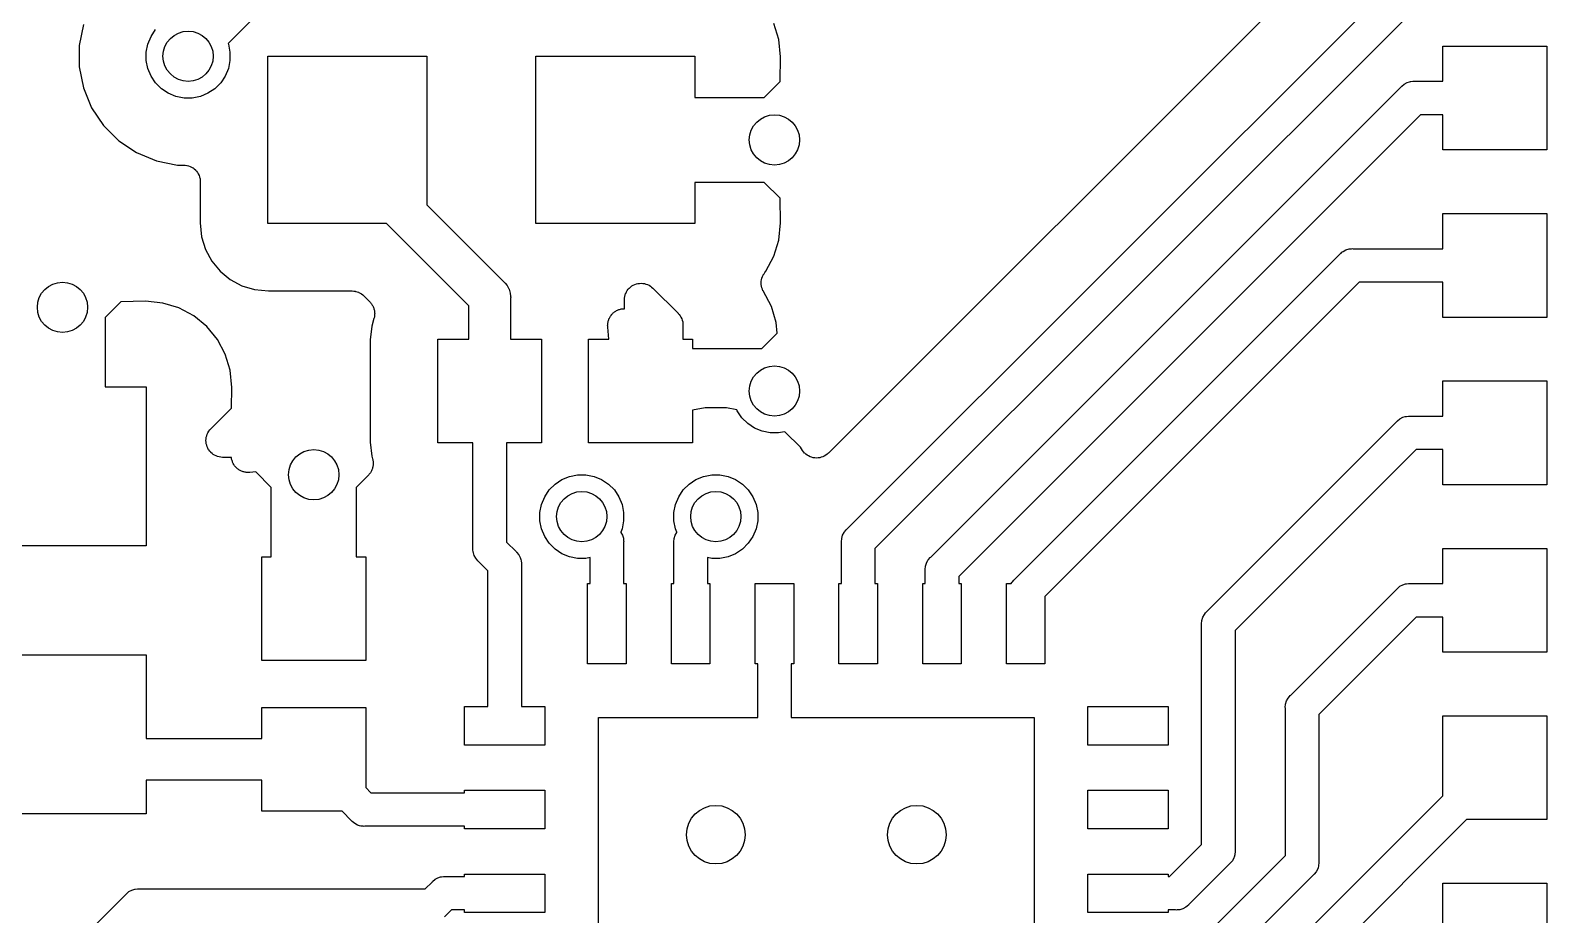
# Model space of a CAD drawing. Extents: x 4.8 to 7.88, y -6.14 to -3.94.
# Drawn here: x 7.0791 to 7.4354, y -4.9558 to -4.7478 of the extents above; entities that cross this region are included whole.
import ezdxf

# ---------------------------------------------------------------- set-up
doc = ezdxf.new("R2010")
doc.units = 0
doc.header["$MEASUREMENT"] = 0
doc.layers.add('BLACK', color=7, linetype='CONTINUOUS')

msp = doc.modelspace()

# ---------------------------------------------------------------- linework, layer by layer
at = {"layer": 'BLACK', "linetype": 'CONTINUOUS'}
for p, q in [((7.15796, -4.7185), (7.12554, -4.75092)), ((7.39403, -4.71987), (7.26662, -4.84728)), ((7.27097, -4.86519), (7.41102, -4.72514)), ((7.41102, -4.73628), (7.27756, -4.86974)), ((7.09153, -4.74647), (7.09055, -4.75142)), ((7.25495, -4.75002), (7.2538, -4.74625)), ((7.10668, -4.75107), (7.10742, -4.74927)), ((7.10742, -4.74927), (7.1085, -4.74766)), ((7.25535, -4.7541), (7.25495, -4.75002)), ((7.09055, -4.75142), (7.09055, -4.75646)), ((7.1063, -4.75297), (7.10668, -4.75107)), ((7.1063, -4.75491), (7.1063, -4.75297)), ((7.12554, -4.75092), (7.12561, -4.75107)), ((7.12561, -4.75107), (7.12598, -4.75297)), ((7.12598, -4.75297), (7.12598, -4.75491)), ((7.13484, -4.79331), (7.13484, -4.75394)), ((7.13484, -4.75394), (7.17224, -4.75394)), ((7.17224, -4.75394), (7.17224, -4.78891)), ((7.19783, -4.79331), (7.19783, -4.75394)), ((7.19783, -4.75394), (7.23524, -4.75394)), ((7.23524, -4.75394), (7.23524, -4.76362)), ((7.41102, -4.75984), (7.41102, -4.75157)), ((7.41102, -4.75157), (7.43543, -4.75157)), ((7.43543, -4.75157), (7.43543, -4.77598)), ((7.09055, -4.75646), (7.09153, -4.7614)), ((7.10668, -4.75681), (7.1063, -4.75491)), ((7.10742, -4.7586), (7.10668, -4.75681)), ((7.12561, -4.75681), (7.12486, -4.7586)), ((7.12598, -4.75491), (7.12561, -4.75681)), ((7.25526, -4.75992), (7.25535, -4.7541)), ((7.1085, -4.76021), (7.10742, -4.7586)), ((7.10987, -4.76158), (7.1085, -4.76021)), ((7.12379, -4.76021), (7.12242, -4.76158)), ((7.12486, -4.7586), (7.12379, -4.76021)), ((7.25156, -4.76362), (7.25526, -4.75992)), ((7.29066, -4.87171), (7.40124, -4.76113)), ((7.40124, -4.76113), (7.40136, -4.76098)), ((7.40136, -4.76098), (7.40196, -4.76049)), ((7.40196, -4.76049), (7.40265, -4.76012)), ((7.40265, -4.76012), (7.40318, -4.75996)), ((7.40318, -4.75996), (7.40339, -4.7599)), ((7.40339, -4.7599), (7.40347, -4.75989)), ((7.40347, -4.75989), (7.40397, -4.75984)), ((7.40397, -4.75984), (7.40416, -4.75982)), ((7.40397, -4.75984), (7.40397, -4.75984)), ((7.40416, -4.75982), (7.40435, -4.75984)), ((7.40435, -4.75984), (7.41102, -4.75984)), ((7.09153, -4.7614), (7.09346, -4.76606)), ((7.11148, -4.76266), (7.10987, -4.76158)), ((7.11327, -4.7634), (7.11148, -4.76266)), ((7.11517, -4.76378), (7.11327, -4.7634)), ((7.11711, -4.76378), (7.11517, -4.76378)), ((7.11901, -4.7634), (7.11711, -4.76378)), ((7.1208, -4.76266), (7.11901, -4.7634)), ((7.12242, -4.76158), (7.1208, -4.76266)), ((7.23524, -4.76362), (7.25156, -4.76362)), ((7.09346, -4.76606), (7.09626, -4.77025)), ((7.40579, -4.76772), (7.29724, -4.87626)), ((7.41102, -4.76772), (7.40579, -4.76772)), ((7.41102, -4.77598), (7.41102, -4.76772)), ((7.09626, -4.77025), (7.09983, -4.77381)), ((7.09983, -4.77381), (7.10402, -4.77661)), ((7.10402, -4.77661), (7.10868, -4.77854)), ((7.10868, -4.77854), (7.11362, -4.77953)), ((7.43543, -4.77598), (7.41102, -4.77598)), ((7.11362, -4.77953), (7.11506, -4.77953)), ((7.11506, -4.77953), (7.11509, -4.77953)), ((7.11509, -4.77953), (7.11509, -4.77953)), ((7.11509, -4.77953), (7.11509, -4.77953)), ((7.11509, -4.77953), (7.11512, -4.77953)), ((7.11512, -4.77953), (7.11548, -4.77957)), ((7.11548, -4.77957), (7.11585, -4.77961)), ((7.11585, -4.77961), (7.11587, -4.77961)), ((7.11587, -4.77961), (7.11588, -4.77961)), ((7.11588, -4.77961), (7.11623, -4.77973)), ((7.11623, -4.77973), (7.11659, -4.77984)), ((7.11659, -4.77984), (7.1166, -4.77984)), ((7.1166, -4.77984), (7.11661, -4.77985)), ((7.11661, -4.77985), (7.11694, -4.78002)), ((7.11694, -4.78002), (7.11726, -4.7802)), ((7.11726, -4.7802), (7.11727, -4.78021)), ((7.11727, -4.78021), (7.11729, -4.78022)), ((7.11729, -4.78022), (7.11757, -4.78045)), ((7.11757, -4.78045), (7.11786, -4.78069)), ((7.11786, -4.78069), (7.11786, -4.7807)), ((7.11786, -4.7807), (7.11788, -4.78071)), ((7.11788, -4.78071), (7.11811, -4.781)), ((7.11811, -4.781), (7.11834, -4.78129)), ((7.11834, -4.78129), (7.11835, -4.7813)), ((7.11835, -4.7813), (7.11836, -4.78131)), ((7.11836, -4.78131), (7.11853, -4.78163)), ((7.11853, -4.78163), (7.1187, -4.78196)), ((7.1187, -4.78196), (7.11871, -4.78198)), ((7.11871, -4.78198), (7.11871, -4.78199)), ((7.11871, -4.78199), (7.11882, -4.78234)), ((7.11882, -4.78234), (7.11892, -4.7827)), ((7.11892, -4.7827), (7.11893, -4.78271)), ((7.11893, -4.78271), (7.11893, -4.78273)), ((7.11893, -4.78273), (7.11896, -4.7831)), ((7.11896, -4.7831), (7.119, -4.78346)), ((7.119, -4.78346), (7.119, -4.79311)), ((7.25156, -4.78362), (7.23524, -4.78362)), ((7.23524, -4.78362), (7.23524, -4.79331)), ((7.25526, -4.78732), (7.25156, -4.78362)), ((7.17224, -4.78891), (7.19032, -4.80698)), ((7.25535, -4.79314), (7.25526, -4.78732)), ((7.119, -4.79311), (7.11932, -4.79639)), ((7.25495, -4.79723), (7.25535, -4.79314)), ((7.41102, -4.79921), (7.41102, -4.79094)), ((7.41102, -4.79094), (7.43543, -4.79094)), ((7.43543, -4.79094), (7.43543, -4.81535)), ((7.11932, -4.79639), (7.12022, -4.79936)), ((7.16273, -4.79331), (7.13484, -4.79331)), ((7.18209, -4.81267), (7.16273, -4.79331)), ((7.23524, -4.79331), (7.19783, -4.79331)), ((7.12022, -4.79936), (7.12169, -4.8021)), ((7.2538, -4.801), (7.25495, -4.79723)), ((7.38684, -4.8005), (7.38697, -4.80035)), ((7.38697, -4.80035), (7.38712, -4.80023)), ((7.38712, -4.80023), (7.38732, -4.80006)), ((7.38712, -4.80023), (7.38712, -4.80023)), ((7.38732, -4.80006), (7.38757, -4.79986)), ((7.38757, -4.79986), (7.38825, -4.79949)), ((7.38825, -4.79949), (7.38899, -4.79927)), ((7.38899, -4.79927), (7.38957, -4.79921)), ((7.38957, -4.79921), (7.38976, -4.79919)), ((7.38957, -4.79921), (7.38957, -4.79921)), ((7.38976, -4.79919), (7.38996, -4.79921)), ((7.38996, -4.79921), (7.41102, -4.79921)), ((7.12169, -4.8021), (7.12365, -4.8045)), ((7.25195, -4.80447), (7.2538, -4.801)), ((7.31034, -4.877), (7.38684, -4.8005)), ((7.12365, -4.8045), (7.12605, -4.80646)), ((7.12605, -4.80646), (7.12879, -4.80793)), ((7.19032, -4.80698), (7.1905, -4.80713)), ((7.1905, -4.80713), (7.19066, -4.80732)), ((7.19066, -4.80732), (7.19112, -4.80788)), ((7.22112, -4.80761), (7.22148, -4.8075)), ((7.22148, -4.8075), (7.22185, -4.8074)), ((7.22185, -4.8074), (7.22185, -4.80739)), ((7.22185, -4.80739), (7.22186, -4.80739)), ((7.22186, -4.80739), (7.22224, -4.80736)), ((7.22224, -4.80736), (7.22261, -4.80732)), ((7.22261, -4.80732), (7.22262, -4.80732)), ((7.22262, -4.80732), (7.22263, -4.80732)), ((7.22263, -4.80732), (7.22301, -4.80736)), ((7.22301, -4.80736), (7.22338, -4.8074)), ((7.22338, -4.8074), (7.22338, -4.8074)), ((7.22338, -4.8074), (7.22339, -4.8074)), ((7.22339, -4.8074), (7.22375, -4.80752)), ((7.22375, -4.80752), (7.22411, -4.80763)), ((7.25081, -4.80762), (7.25082, -4.80725)), ((7.25082, -4.80685), (7.2509, -4.80649)), ((7.25082, -4.80687), (7.25082, -4.80685)), ((7.25082, -4.80688), (7.25082, -4.80687)), ((7.25082, -4.80725), (7.25082, -4.80688)), ((7.2509, -4.80649), (7.25097, -4.80613)), ((7.25097, -4.80613), (7.25098, -4.80611)), ((7.25098, -4.8061), (7.25112, -4.80576)), ((7.25098, -4.80611), (7.25098, -4.8061)), ((7.25112, -4.80576), (7.25127, -4.80542)), ((7.25127, -4.80541), (7.25128, -4.80539)), ((7.25127, -4.80542), (7.25127, -4.80541)), ((7.25128, -4.80539), (7.25149, -4.80509)), ((7.25149, -4.80509), (7.25169, -4.80478)), ((7.25169, -4.80478), (7.25195, -4.80447)), ((7.39139, -4.80709), (7.31752, -4.88096)), ((7.41102, -4.80709), (7.39139, -4.80709)), ((7.41102, -4.81535), (7.41102, -4.80709)), ((7.12879, -4.80793), (7.13176, -4.80883)), ((7.13176, -4.80883), (7.13504, -4.80915)), ((7.13504, -4.80915), (7.15467, -4.80915)), ((7.15467, -4.80915), (7.15468, -4.80915)), ((7.15468, -4.80915), (7.15468, -4.80915)), ((7.15468, -4.80915), (7.15468, -4.80915)), ((7.15468, -4.80915), (7.15472, -4.80915)), ((7.15472, -4.80915), (7.15508, -4.80919)), ((7.15508, -4.80919), (7.15545, -4.80923)), ((7.15545, -4.80923), (7.15546, -4.80923)), ((7.15546, -4.80923), (7.15549, -4.80924)), ((7.15549, -4.80924), (7.15583, -4.80935)), ((7.15583, -4.80935), (7.15618, -4.80945)), ((7.15618, -4.80945), (7.1562, -4.80946)), ((7.1562, -4.80946), (7.15622, -4.80947)), ((7.15622, -4.80947), (7.15654, -4.80964)), ((7.15654, -4.80964), (7.15686, -4.80982)), ((7.15686, -4.80982), (7.15687, -4.80983)), ((7.15687, -4.80983), (7.15689, -4.80984)), ((7.15689, -4.80984), (7.15717, -4.81007)), ((7.15717, -4.81007), (7.15745, -4.8103)), ((7.15745, -4.8103), (7.15884, -4.81169)), ((7.19112, -4.80788), (7.19151, -4.80861)), ((7.19151, -4.80861), (7.19158, -4.80874)), ((7.19158, -4.80874), (7.19186, -4.80967)), ((7.19186, -4.80967), (7.19193, -4.81039)), ((7.19193, -4.81039), (7.19193, -4.81039)), ((7.19193, -4.81039), (7.19195, -4.81063)), ((7.19195, -4.81063), (7.19193, -4.81087)), ((7.19193, -4.81087), (7.19193, -4.82047)), ((7.21866, -4.8112), (7.2187, -4.81082)), ((7.2187, -4.81082), (7.21874, -4.81045)), ((7.21874, -4.81045), (7.21875, -4.81045)), ((7.21875, -4.81044), (7.21886, -4.81007)), ((7.21875, -4.81045), (7.21875, -4.81044)), ((7.21886, -4.81007), (7.21897, -4.80972)), ((7.21897, -4.80972), (7.21898, -4.80972)), ((7.21898, -4.80971), (7.21916, -4.80938)), ((7.21898, -4.80972), (7.21898, -4.80971)), ((7.21916, -4.80938), (7.21934, -4.80905)), ((7.21934, -4.80905), (7.21935, -4.80904)), ((7.21935, -4.80904), (7.21959, -4.80875)), ((7.21935, -4.80904), (7.21935, -4.80904)), ((7.21959, -4.80875), (7.21983, -4.80846)), ((7.21983, -4.80846), (7.21984, -4.80845)), ((7.21984, -4.80845), (7.22013, -4.80822)), ((7.21984, -4.80845), (7.21984, -4.80845)), ((7.22013, -4.80822), (7.22043, -4.80797)), ((7.22043, -4.80797), (7.22044, -4.80797)), ((7.22044, -4.80797), (7.22077, -4.80779)), ((7.22044, -4.80797), (7.22044, -4.80797)), ((7.22077, -4.80779), (7.22111, -4.80761)), ((7.22111, -4.80761), (7.22112, -4.80761)), ((7.22112, -4.80761), (7.22112, -4.80761)), ((7.22411, -4.80763), (7.22412, -4.80763)), ((7.22412, -4.80763), (7.22412, -4.80763)), ((7.22412, -4.80763), (7.22446, -4.80781)), ((7.22446, -4.80781), (7.22479, -4.80799)), ((7.22479, -4.80799), (7.22479, -4.80799)), ((7.22479, -4.80799), (7.2248, -4.808)), ((7.2248, -4.808), (7.22508, -4.80823)), ((7.22508, -4.80823), (7.22538, -4.80848)), ((7.22538, -4.80848), (7.23129, -4.81438)), ((7.25082, -4.80763), (7.25081, -4.80762)), ((7.25082, -4.80765), (7.25082, -4.80763)), ((7.25089, -4.80801), (7.25082, -4.80765)), ((7.25095, -4.80837), (7.25089, -4.80801)), ((7.25096, -4.80839), (7.25095, -4.80837)), ((7.25096, -4.80841), (7.25096, -4.80839)), ((7.2511, -4.80875), (7.25096, -4.80841)), ((7.25124, -4.80909), (7.2511, -4.80875)), ((7.25125, -4.80912), (7.25124, -4.80909)), ((7.25126, -4.80914), (7.25125, -4.80912)), ((7.25125, -4.80912), (7.25125, -4.80912)), ((7.25125, -4.80912), (7.25125, -4.80912)), ((7.25321, -4.81278), (7.25126, -4.80914)), ((7.10032, -4.81167), (7.09661, -4.81537)), ((7.10614, -4.81158), (7.10032, -4.81167)), ((7.11022, -4.81198), (7.10614, -4.81158)), ((7.11399, -4.81313), (7.11022, -4.81198)), ((7.11746, -4.81498), (7.11399, -4.81313)), ((7.15884, -4.81169), (7.15887, -4.81173)), ((7.15887, -4.81173), (7.15898, -4.81186)), ((7.15898, -4.81186), (7.15911, -4.81199)), ((7.15911, -4.81199), (7.15922, -4.81216)), ((7.15922, -4.81216), (7.15935, -4.81233)), ((7.15935, -4.81233), (7.15943, -4.81248)), ((7.15943, -4.81248), (7.15953, -4.81263)), ((7.15953, -4.81263), (7.15961, -4.81282)), ((7.15961, -4.81282), (7.15971, -4.81301)), ((7.15971, -4.81301), (7.15976, -4.81318)), ((7.15976, -4.81318), (7.15982, -4.81334)), ((7.15982, -4.81334), (7.15986, -4.81355)), ((7.15986, -4.81355), (7.15992, -4.81375)), ((7.15992, -4.81375), (7.15994, -4.81392)), ((7.15994, -4.81392), (7.15997, -4.81409)), ((7.15997, -4.81409), (7.15997, -4.8143)), ((7.15997, -4.8143), (7.15999, -4.81451)), ((7.15999, -4.81451), (7.15997, -4.81469)), ((7.18209, -4.82047), (7.18209, -4.81267)), ((7.21566, -4.81471), (7.21579, -4.81459)), ((7.21579, -4.81459), (7.2159, -4.81445)), ((7.2159, -4.81445), (7.21606, -4.81432)), ((7.21606, -4.81432), (7.21621, -4.81418)), ((7.21621, -4.81418), (7.21636, -4.81408)), ((7.21636, -4.81408), (7.2165, -4.81396)), ((7.2165, -4.81396), (7.21668, -4.81387)), ((7.21668, -4.81387), (7.21685, -4.81376)), ((7.21685, -4.81376), (7.21702, -4.81369)), ((7.21702, -4.81369), (7.21717, -4.8136)), ((7.21717, -4.8136), (7.21737, -4.81354)), ((7.21737, -4.81354), (7.21756, -4.81347)), ((7.21756, -4.81347), (7.21774, -4.81343)), ((7.21774, -4.81343), (7.21791, -4.81338)), ((7.21791, -4.81338), (7.21811, -4.81336)), ((7.21811, -4.81336), (7.21832, -4.81332)), ((7.21832, -4.81332), (7.2185, -4.81332)), ((7.2185, -4.81332), (7.21866, -4.81331)), ((7.21866, -4.81122), (7.21866, -4.8112)), ((7.21866, -4.81126), (7.21866, -4.81122)), ((7.21866, -4.81122), (7.21866, -4.81122)), ((7.21866, -4.81122), (7.21866, -4.81122)), ((7.21866, -4.81331), (7.21866, -4.81126)), ((7.23129, -4.81438), (7.2313, -4.81439)), ((7.2313, -4.81439), (7.2313, -4.81439)), ((7.2313, -4.81439), (7.2313, -4.81439)), ((7.2313, -4.81439), (7.23133, -4.81442)), ((7.23133, -4.81442), (7.23155, -4.81471)), ((7.25436, -4.81655), (7.25321, -4.81278)), ((7.09661, -4.81537), (7.09661, -4.83169)), ((7.12051, -4.81748), (7.11746, -4.81498)), ((7.12301, -4.82053), (7.12051, -4.81748)), ((7.15928, -4.81739), (7.15896, -4.82067)), ((7.15982, -4.81562), (7.15928, -4.81739)), ((7.15985, -4.81544), (7.15982, -4.81562)), ((7.15991, -4.81528), (7.15985, -4.81544)), ((7.15993, -4.81507), (7.15991, -4.81528)), ((7.15997, -4.81486), (7.15993, -4.81507)), ((7.15997, -4.81469), (7.15997, -4.81486)), ((7.21474, -4.81722), (7.21476, -4.81701)), ((7.21475, -4.8174), (7.21474, -4.81722)), ((7.21475, -4.81758), (7.21475, -4.8174)), ((7.21476, -4.81763), (7.21475, -4.81758)), ((7.21476, -4.81681), (7.2148, -4.81663)), ((7.21476, -4.81701), (7.21476, -4.81681)), ((7.21504, -4.82047), (7.21476, -4.81763)), ((7.2148, -4.81663), (7.21482, -4.81645)), ((7.21482, -4.81645), (7.21488, -4.81626)), ((7.21488, -4.81626), (7.21492, -4.81606)), ((7.21492, -4.81606), (7.21499, -4.81589)), ((7.21499, -4.81589), (7.21505, -4.81572)), ((7.21505, -4.81572), (7.21514, -4.81554)), ((7.21514, -4.81554), (7.21522, -4.81535)), ((7.21522, -4.81535), (7.21533, -4.8152)), ((7.21533, -4.8152), (7.21541, -4.81504)), ((7.21541, -4.81504), (7.21554, -4.81488)), ((7.21554, -4.81488), (7.21566, -4.81471)), ((7.23155, -4.81471), (7.23178, -4.81499)), ((7.23178, -4.81499), (7.23179, -4.815)), ((7.23179, -4.815), (7.23181, -4.81502)), ((7.23181, -4.81502), (7.23197, -4.81534)), ((7.23197, -4.81534), (7.23214, -4.81567)), ((7.23214, -4.81567), (7.23215, -4.81568)), ((7.23215, -4.81568), (7.23216, -4.8157)), ((7.23216, -4.8157), (7.23226, -4.81605)), ((7.23226, -4.81605), (7.23237, -4.8164)), ((7.23237, -4.8164), (7.23237, -4.81642)), ((7.23237, -4.81642), (7.23237, -4.81644)), ((7.23237, -4.81644), (7.23241, -4.8168)), ((7.23241, -4.8168), (7.23244, -4.81717)), ((7.23244, -4.81717), (7.23244, -4.82047)), ((7.2546, -4.81904), (7.25436, -4.81655)), ((7.43543, -4.81535), (7.41102, -4.81535)), ((7.12487, -4.824), (7.12301, -4.82053)), ((7.15896, -4.82067), (7.15896, -4.84469)), ((7.1748, -4.84488), (7.1748, -4.82047)), ((7.1748, -4.82047), (7.18209, -4.82047)), ((7.19193, -4.82047), (7.19921, -4.82047)), ((7.19921, -4.82047), (7.19921, -4.84488)), ((7.21024, -4.84488), (7.21024, -4.82047)), ((7.21024, -4.82047), (7.21504, -4.82047)), ((7.23244, -4.82047), (7.23465, -4.82047)), ((7.23465, -4.82047), (7.23465, -4.82268)), ((7.25097, -4.82268), (7.2546, -4.81904)), ((7.12601, -4.82777), (7.12487, -4.824)), ((7.23465, -4.82268), (7.25097, -4.82268)), ((7.12641, -4.83185), (7.12601, -4.82777)), ((7.09661, -4.83169), (7.1063, -4.83169)), ((7.1063, -4.83169), (7.1063, -4.86909)), ((7.12633, -4.83669), (7.12641, -4.83185)), ((7.41102, -4.83858), (7.41102, -4.83031)), ((7.41102, -4.83031), (7.43543, -4.83031)), ((7.43543, -4.83031), (7.43543, -4.85472)), ((7.12147, -4.84155), (7.12633, -4.83669)), ((7.23764, -4.83661), (7.23465, -4.83721)), ((7.23465, -4.83721), (7.23465, -4.84488)), ((7.24268, -4.83661), (7.23764, -4.83661)), ((7.24512, -4.8371), (7.24268, -4.83661)), ((7.24521, -4.83734), (7.24512, -4.8371)), ((7.24629, -4.83895), (7.24521, -4.83734)), ((7.24766, -4.84032), (7.24629, -4.83895)), ((7.40035, -4.83972), (7.40095, -4.83923)), ((7.40095, -4.83923), (7.40164, -4.83886)), ((7.40164, -4.83886), (7.40219, -4.8387)), ((7.40219, -4.8387), (7.40238, -4.83864)), ((7.40238, -4.83864), (7.40249, -4.83863)), ((7.40249, -4.83863), (7.40296, -4.83858)), ((7.40296, -4.83858), (7.40315, -4.83856)), ((7.40296, -4.83858), (7.40296, -4.83858)), ((7.40315, -4.83856), (7.40334, -4.83858)), ((7.40334, -4.83858), (7.41102, -4.83858)), ((7.12051, -4.84318), (7.12062, -4.84282)), ((7.12062, -4.8428), (7.1208, -4.84247)), ((7.12062, -4.84281), (7.12062, -4.8428)), ((7.12062, -4.84282), (7.12062, -4.84281)), ((7.1208, -4.84247), (7.12098, -4.84214)), ((7.12098, -4.84214), (7.12099, -4.84213)), ((7.12098, -4.84214), (7.12098, -4.84214)), ((7.12099, -4.84213), (7.12123, -4.84184)), ((7.12123, -4.84184), (7.12147, -4.84155)), ((7.24927, -4.8414), (7.24766, -4.84032)), ((7.25107, -4.84214), (7.24927, -4.8414)), ((7.25297, -4.84252), (7.25107, -4.84214)), ((7.25491, -4.84252), (7.25297, -4.84252)), ((7.25633, -4.84224), (7.25491, -4.84252)), ((7.25647, -4.84233), (7.25633, -4.84224)), ((7.26003, -4.84589), (7.25647, -4.84233)), ((7.35562, -4.88448), (7.40023, -4.83987)), ((7.40023, -4.83987), (7.40035, -4.83972)), ((7.12032, -4.8443), (7.12036, -4.84392)), ((7.12032, -4.84431), (7.12032, -4.8443)), ((7.12032, -4.84432), (7.12032, -4.84431)), ((7.12035, -4.84468), (7.12032, -4.84432)), ((7.12038, -4.84507), (7.12035, -4.84468)), ((7.12036, -4.84392), (7.12039, -4.84355)), ((7.12039, -4.84507), (7.12038, -4.84507)), ((7.12039, -4.84355), (7.1204, -4.84354)), ((7.12039, -4.84355), (7.12039, -4.84355)), ((7.12039, -4.84508), (7.12039, -4.84507)), ((7.1205, -4.84544), (7.12039, -4.84508)), ((7.1204, -4.84354), (7.12051, -4.84318)), ((7.1206, -4.84581), (7.1205, -4.84544)), ((7.12061, -4.84582), (7.1206, -4.84581)), ((7.1206, -4.84581), (7.1206, -4.84581)), ((7.12078, -4.84615), (7.12061, -4.84582)), ((7.12096, -4.84649), (7.12078, -4.84615)), ((7.12097, -4.8465), (7.12096, -4.84649)), ((7.12096, -4.84649), (7.12096, -4.84649)), ((7.12121, -4.8468), (7.12097, -4.8465)), ((7.15896, -4.84469), (7.15928, -4.84797)), ((7.18307, -4.84488), (7.1748, -4.84488)), ((7.18307, -4.85295), (7.18307, -4.84488)), ((7.19921, -4.84488), (7.19094, -4.84488)), ((7.19094, -4.84488), (7.19094, -4.86819)), ((7.23465, -4.84488), (7.21024, -4.84488)), ((7.26056, -4.84668), (7.26003, -4.84589)), ((7.2608, -4.84697), (7.26056, -4.84668)), ((7.40478, -4.84646), (7.3622, -4.88903)), ((7.41102, -4.84646), (7.40478, -4.84646)), ((7.41102, -4.85472), (7.41102, -4.84646)), ((7.12144, -4.84709), (7.12121, -4.8468)), ((7.12145, -4.8471), (7.12144, -4.84709)), ((7.12144, -4.84709), (7.12144, -4.84709)), ((7.12175, -4.84734), (7.12145, -4.8471)), ((7.12203, -4.84758), (7.12175, -4.84734)), ((7.12204, -4.84759), (7.12203, -4.84758)), ((7.12203, -4.84758), (7.12203, -4.84758)), ((7.12237, -4.84777), (7.12204, -4.84759)), ((7.1227, -4.84795), (7.12237, -4.84777)), ((7.12271, -4.84795), (7.1227, -4.84795)), ((7.12306, -4.84806), (7.12271, -4.84795)), ((7.12271, -4.84795), (7.12271, -4.84795)), ((7.12343, -4.84818), (7.12306, -4.84806)), ((7.12344, -4.84818), (7.12343, -4.84818)), ((7.12345, -4.84818), (7.12344, -4.84818)), ((7.12382, -4.84822), (7.12345, -4.84818)), ((7.1242, -4.84827), (7.12382, -4.84822)), ((7.12421, -4.84827), (7.1242, -4.84827)), ((7.12425, -4.84827), (7.12421, -4.84827)), ((7.12421, -4.84827), (7.12421, -4.84827)), ((7.12421, -4.84827), (7.12421, -4.84827)), ((7.12632, -4.84827), (7.12425, -4.84827)), ((7.12632, -4.84828), (7.12632, -4.84827)), ((7.12635, -4.84848), (7.12632, -4.84828)), ((7.12637, -4.84868), (7.12635, -4.84848)), ((7.12643, -4.84886), (7.12637, -4.84868)), ((7.12646, -4.84903), (7.12643, -4.84886)), ((7.12654, -4.84922), (7.12646, -4.84903)), ((7.1266, -4.84942), (7.12654, -4.84922)), ((7.12668, -4.84958), (7.1266, -4.84942)), ((7.12675, -4.84974), (7.12668, -4.84958)), ((7.12686, -4.84992), (7.12675, -4.84974)), ((7.12696, -4.8501), (7.12686, -4.84992)), ((7.12707, -4.85024), (7.12696, -4.8501)), ((7.12717, -4.85039), (7.12707, -4.85024)), ((7.15928, -4.84797), (7.15947, -4.84859)), ((7.15947, -4.84859), (7.15949, -4.84864)), ((7.15949, -4.84864), (7.15952, -4.84881)), ((7.15952, -4.84881), (7.15957, -4.84898)), ((7.15957, -4.84898), (7.15959, -4.84919)), ((7.15962, -4.85016), (7.15958, -4.85033)), ((7.15959, -4.84919), (7.15963, -4.8494)), ((7.15963, -4.8494), (7.15962, -4.84957)), ((7.15962, -4.84957), (7.15964, -4.84974)), ((7.15964, -4.84974), (7.15962, -4.84995)), ((7.15962, -4.84995), (7.15962, -4.85016)), ((7.26103, -4.84726), (7.2608, -4.84697)), ((7.26104, -4.84726), (7.26103, -4.84726)), ((7.26105, -4.84727), (7.26104, -4.84726)), ((7.26133, -4.84751), (7.26105, -4.84727)), ((7.26162, -4.84775), (7.26133, -4.84751)), ((7.26163, -4.84775), (7.26162, -4.84775)), ((7.26164, -4.84776), (7.26163, -4.84775)), ((7.26197, -4.84794), (7.26164, -4.84776)), ((7.2623, -4.84812), (7.26197, -4.84794)), ((7.26231, -4.84812), (7.2623, -4.84812)), ((7.26232, -4.84812), (7.26231, -4.84812)), ((7.26267, -4.84823), (7.26232, -4.84812)), ((7.26303, -4.84835), (7.26267, -4.84823)), ((7.26304, -4.84835), (7.26303, -4.84835)), ((7.26305, -4.84835), (7.26304, -4.84835)), ((7.26343, -4.84839), (7.26305, -4.84835)), ((7.26379, -4.84843), (7.26343, -4.84839)), ((7.2638, -4.84843), (7.26379, -4.84843)), ((7.26382, -4.84843), (7.2638, -4.84843)), ((7.26419, -4.84839), (7.26382, -4.84843)), ((7.26456, -4.84836), (7.26419, -4.84839)), ((7.26457, -4.84836), (7.26456, -4.84836)), ((7.26458, -4.84836), (7.26457, -4.84836)), ((7.26494, -4.84825), (7.26458, -4.84836)), ((7.2653, -4.84815), (7.26494, -4.84825)), ((7.26531, -4.84814), (7.2653, -4.84815)), ((7.26532, -4.84814), (7.26531, -4.84814)), ((7.26565, -4.84796), (7.26532, -4.84814)), ((7.26598, -4.84779), (7.26565, -4.84796)), ((7.26599, -4.84779), (7.26598, -4.84779)), ((7.266, -4.84778), (7.26599, -4.84779)), ((7.26629, -4.84754), (7.266, -4.84778)), ((7.26658, -4.84731), (7.26629, -4.84754)), ((7.2666, -4.8473), (7.26658, -4.84731)), ((7.26662, -4.84728), (7.2666, -4.8473)), ((7.2666, -4.8473), (7.2666, -4.8473)), ((7.2666, -4.8473), (7.2666, -4.8473)), ((7.12731, -4.85053), (7.12717, -4.85039)), ((7.12744, -4.85069), (7.12731, -4.85053)), ((7.12758, -4.85081), (7.12744, -4.85069)), ((7.12771, -4.85094), (7.12758, -4.85081)), ((7.12788, -4.85105), (7.12771, -4.85094)), ((7.12803, -4.85118), (7.12788, -4.85105)), ((7.12819, -4.85127), (7.12803, -4.85118)), ((7.12834, -4.85137), (7.12819, -4.85127)), ((7.12853, -4.85145), (7.12834, -4.85137)), ((7.12871, -4.85155), (7.12853, -4.85145)), ((7.12888, -4.8516), (7.12871, -4.85155)), ((7.12905, -4.85167), (7.12888, -4.8516)), ((7.12925, -4.85171), (7.12905, -4.85167)), ((7.12944, -4.85178), (7.12925, -4.85171)), ((7.12962, -4.85179), (7.12944, -4.85178)), ((7.1298, -4.85183), (7.12962, -4.85179)), ((7.13, -4.85183), (7.1298, -4.85183)), ((7.13021, -4.85186), (7.13, -4.85183)), ((7.13039, -4.85184), (7.13021, -4.85186)), ((7.13057, -4.85184), (7.13039, -4.85184)), ((7.13062, -4.85184), (7.13057, -4.85184)), ((7.13204, -4.8517), (7.13062, -4.85184)), ((7.13567, -4.85533), (7.13204, -4.8517)), ((7.15849, -4.85251), (7.15567, -4.85533)), ((7.1586, -4.85238), (7.15849, -4.85251)), ((7.15872, -4.85226), (7.1586, -4.85238)), ((7.15884, -4.85208), (7.15872, -4.85226)), ((7.15897, -4.85192), (7.15884, -4.85208)), ((7.15906, -4.85177), (7.15897, -4.85192)), ((7.15916, -4.85162), (7.15906, -4.85177)), ((7.15924, -4.85143), (7.15916, -4.85162)), ((7.15934, -4.85124), (7.15924, -4.85143)), ((7.15939, -4.85108), (7.15934, -4.85124)), ((7.15946, -4.85092), (7.15939, -4.85108)), ((7.1595, -4.85071), (7.15946, -4.85092)), ((7.15956, -4.85051), (7.1595, -4.85071)), ((7.15958, -4.85033), (7.15956, -4.85051)), ((7.18307, -4.86963), (7.18307, -4.85295)), ((7.18307, -4.85295), (7.18307, -4.85295)), ((7.20239, -4.85456), (7.204, -4.85348)), ((7.204, -4.85348), (7.20579, -4.85274)), ((7.20579, -4.85274), (7.20769, -4.85236)), ((7.20769, -4.85236), (7.20963, -4.85236)), ((7.20963, -4.85236), (7.21153, -4.85274)), ((7.21153, -4.85274), (7.21332, -4.85348)), ((7.21332, -4.85348), (7.21494, -4.85456)), ((7.23388, -4.85456), (7.2355, -4.85348)), ((7.2355, -4.85348), (7.23729, -4.85274)), ((7.23729, -4.85274), (7.23919, -4.85236)), ((7.23919, -4.85236), (7.24113, -4.85236)), ((7.24113, -4.85236), (7.24303, -4.85274)), ((7.24303, -4.85274), (7.24482, -4.85348)), ((7.24482, -4.85348), (7.24643, -4.85456)), ((7.13567, -4.87165), (7.13567, -4.85533)), ((7.15567, -4.85533), (7.15567, -4.87165)), ((7.19994, -4.85754), (7.20102, -4.85593)), ((7.20102, -4.85593), (7.20239, -4.85456)), ((7.21494, -4.85456), (7.21631, -4.85593)), ((7.21631, -4.85593), (7.21738, -4.85754)), ((7.23144, -4.85754), (7.23251, -4.85593)), ((7.23251, -4.85593), (7.23388, -4.85456)), ((7.24643, -4.85456), (7.2478, -4.85593)), ((7.2478, -4.85593), (7.24888, -4.85754)), ((7.43543, -4.85472), (7.41102, -4.85472)), ((7.19882, -4.86124), (7.1992, -4.85933)), ((7.1992, -4.85933), (7.19994, -4.85754)), ((7.21738, -4.85754), (7.21813, -4.85933)), ((7.21813, -4.85933), (7.2185, -4.86124)), ((7.23031, -4.86124), (7.23069, -4.85933)), ((7.23069, -4.85933), (7.23144, -4.85754)), ((7.24888, -4.85754), (7.24962, -4.85933)), ((7.24962, -4.85933), (7.25, -4.86124)), ((7.19882, -4.86317), (7.19882, -4.86124)), ((7.1992, -4.86508), (7.19882, -4.86317)), ((7.2185, -4.86317), (7.21813, -4.86508)), ((7.2185, -4.86124), (7.2185, -4.86317)), ((7.23031, -4.86317), (7.23031, -4.86124)), ((7.23069, -4.86508), (7.23031, -4.86317)), ((7.25, -4.86317), (7.24962, -4.86508)), ((7.25, -4.86124), (7.25, -4.86317)), ((7.19994, -4.86687), (7.1992, -4.86508)), ((7.20102, -4.86848), (7.19994, -4.86687)), ((7.21813, -4.86508), (7.21781, -4.86585)), ((7.21781, -4.86585), (7.21786, -4.86591)), ((7.21786, -4.86591), (7.21822, -4.8666)), ((7.21822, -4.8666), (7.21836, -4.86705)), ((7.21836, -4.86705), (7.21844, -4.86731)), ((7.21844, -4.86731), (7.21845, -4.86734)), ((7.21845, -4.86734), (7.2185, -4.86792)), ((7.2185, -4.86792), (7.2185, -4.86792)), ((7.2185, -4.86792), (7.21852, -4.86811)), ((7.21852, -4.86811), (7.2185, -4.8683)), ((7.2303, -4.86811), (7.23037, -4.86734)), ((7.23032, -4.8683), (7.2303, -4.86811)), ((7.23037, -4.86734), (7.2306, -4.8666)), ((7.2306, -4.8666), (7.23096, -4.86591)), ((7.23101, -4.86585), (7.23069, -4.86508)), ((7.23096, -4.86591), (7.23101, -4.86585)), ((7.24888, -4.86687), (7.2478, -4.86848)), ((7.24962, -4.86508), (7.24888, -4.86687)), ((7.26967, -4.86811), (7.26974, -4.86734)), ((7.26969, -4.8683), (7.26967, -4.86811)), ((7.26974, -4.86734), (7.26997, -4.8666)), ((7.26997, -4.8666), (7.27033, -4.86591)), ((7.27033, -4.86591), (7.27044, -4.86578)), ((7.27044, -4.86578), (7.27082, -4.86531)), ((7.27082, -4.86531), (7.27097, -4.86519)), ((7.1063, -4.86909), (7.06693, -4.86909)), ((7.13346, -4.89606), (7.13346, -4.87165)), ((7.13346, -4.87165), (7.13567, -4.87165)), ((7.15567, -4.87165), (7.15787, -4.87165)), ((7.15787, -4.87165), (7.15787, -4.89606)), ((7.18305, -4.86982), (7.18307, -4.86963)), ((7.18307, -4.87002), (7.18305, -4.86982)), ((7.18312, -4.87047), (7.18307, -4.87002)), ((7.18307, -4.87002), (7.18307, -4.87002)), ((7.18313, -4.8706), (7.18312, -4.87047)), ((7.18317, -4.87072), (7.18313, -4.8706)), ((7.18335, -4.87134), (7.18317, -4.87072)), ((7.18372, -4.87202), (7.18335, -4.87134)), ((7.19094, -4.86819), (7.1932, -4.87045)), ((7.1932, -4.87045), (7.19335, -4.87057)), ((7.19335, -4.87057), (7.19384, -4.87117)), ((7.19384, -4.87117), (7.19421, -4.87185)), ((7.20239, -4.86985), (7.20102, -4.86848)), ((7.204, -4.87093), (7.20239, -4.86985)), ((7.20579, -4.87167), (7.204, -4.87093)), ((7.20769, -4.87205), (7.20579, -4.87167)), ((7.2185, -4.8683), (7.2185, -4.87795)), ((7.23031, -4.87795), (7.23032, -4.8683)), ((7.24303, -4.87167), (7.24113, -4.87205)), ((7.24482, -4.87093), (7.24303, -4.87167)), ((7.24643, -4.86985), (7.24482, -4.87093)), ((7.2478, -4.86848), (7.24643, -4.86985)), ((7.26969, -4.87795), (7.26969, -4.8683)), ((7.27756, -4.86974), (7.27756, -4.87795)), ((7.41102, -4.87795), (7.41102, -4.86969)), ((7.41102, -4.86969), (7.43543, -4.86969)), ((7.43543, -4.86969), (7.43543, -4.89409)), ((7.18421, -4.87262), (7.18372, -4.87202)), ((7.18436, -4.87275), (7.18421, -4.87262)), ((7.18661, -4.875), (7.18436, -4.87275)), ((7.18661, -4.90689), (7.18661, -4.875)), ((7.19421, -4.87185), (7.19435, -4.87231)), ((7.19435, -4.87231), (7.19443, -4.87258)), ((7.19443, -4.87258), (7.19443, -4.8726)), ((7.19443, -4.8726), (7.19449, -4.87318)), ((7.19449, -4.87318), (7.19449, -4.87318)), ((7.19449, -4.87318), (7.19451, -4.87337)), ((7.19451, -4.87337), (7.19449, -4.87356)), ((7.19449, -4.87356), (7.19449, -4.90689)), ((7.20963, -4.87205), (7.20769, -4.87205)), ((7.21063, -4.87185), (7.20963, -4.87205)), ((7.21063, -4.87795), (7.21063, -4.87185)), ((7.23919, -4.87205), (7.23819, -4.87185)), ((7.23819, -4.87185), (7.23819, -4.87795)), ((7.24113, -4.87205), (7.23919, -4.87205)), ((7.28935, -4.87463), (7.28943, -4.87386)), ((7.28937, -4.87483), (7.28935, -4.87463)), ((7.28937, -4.87795), (7.28937, -4.87483)), ((7.28943, -4.87386), (7.28965, -4.87312)), ((7.28965, -4.87312), (7.29002, -4.87244)), ((7.29002, -4.87244), (7.29011, -4.87232)), ((7.29011, -4.87232), (7.29051, -4.87184)), ((7.29051, -4.87184), (7.29066, -4.87171)), ((7.21004, -4.89685), (7.21004, -4.87795)), ((7.21004, -4.87795), (7.21063, -4.87795)), ((7.2185, -4.87795), (7.21909, -4.87795)), ((7.21909, -4.87795), (7.21909, -4.89685)), ((7.22972, -4.89685), (7.22972, -4.87795)), ((7.22972, -4.87795), (7.23031, -4.87795)), ((7.23819, -4.87795), (7.23878, -4.87795)), ((7.23878, -4.87795), (7.23878, -4.89685)), ((7.24941, -4.89685), (7.24941, -4.87795)), ((7.24941, -4.87795), (7.25846, -4.87795)), ((7.25846, -4.87795), (7.25846, -4.89685)), ((7.26909, -4.89685), (7.26909, -4.87795)), ((7.26909, -4.87795), (7.26969, -4.87795)), ((7.27756, -4.87795), (7.27815, -4.87795)), ((7.27815, -4.87795), (7.27815, -4.89685)), ((7.28878, -4.89685), (7.28878, -4.87795)), ((7.28878, -4.87795), (7.28937, -4.87795)), ((7.29724, -4.87626), (7.29724, -4.87795)), ((7.29724, -4.87795), (7.29783, -4.87795)), ((7.29783, -4.87795), (7.29783, -4.89685)), ((7.30846, -4.89685), (7.30846, -4.87795)), ((7.30846, -4.87795), (7.30958, -4.87795)), ((7.30958, -4.87795), (7.3097, -4.87772)), ((7.3097, -4.87772), (7.30987, -4.87752)), ((7.30987, -4.87752), (7.31019, -4.87712)), ((7.31019, -4.87712), (7.31034, -4.877)), ((7.40035, -4.87909), (7.40095, -4.8786)), ((7.40095, -4.8786), (7.40164, -4.87823)), ((7.40164, -4.87823), (7.40228, -4.87804)), ((7.40228, -4.87804), (7.40238, -4.87801)), ((7.40238, -4.87801), (7.40248, -4.878)), ((7.40248, -4.878), (7.40296, -4.87795)), ((7.40296, -4.87795), (7.40315, -4.87793)), ((7.40296, -4.87795), (7.40296, -4.87795)), ((7.40315, -4.87793), (7.40334, -4.87795)), ((7.40334, -4.87795), (7.41102, -4.87795)), ((7.31752, -4.88096), (7.31752, -4.89685)), ((7.3753, -4.90417), (7.40023, -4.87924)), ((7.40023, -4.87924), (7.40035, -4.87909)), ((7.35439, -4.88663), (7.35461, -4.88589)), ((7.35461, -4.88589), (7.35498, -4.8852)), ((7.35498, -4.8852), (7.35526, -4.88486)), ((7.35526, -4.88486), (7.35547, -4.8846)), ((7.35547, -4.8846), (7.35562, -4.88448)), ((7.40478, -4.88583), (7.38189, -4.90872)), ((7.41102, -4.88583), (7.40478, -4.88583)), ((7.41102, -4.89409), (7.41102, -4.88583)), ((7.35431, -4.8874), (7.35439, -4.88663)), ((7.35433, -4.88759), (7.35431, -4.8874)), ((7.35433, -4.93931), (7.35433, -4.88759)), ((7.3622, -4.88903), (7.3622, -4.94075)), ((7.06693, -4.89469), (7.1063, -4.89469)), ((7.1063, -4.89469), (7.1063, -4.91437)), ((7.15787, -4.89606), (7.13346, -4.89606)), ((7.43543, -4.89409), (7.41102, -4.89409)), ((7.21909, -4.89685), (7.21004, -4.89685)), ((7.23878, -4.89685), (7.22972, -4.89685)), ((7.25, -4.89685), (7.24941, -4.89685)), ((7.25, -4.90945), (7.25, -4.89685)), ((7.25846, -4.89685), (7.25787, -4.89685)), ((7.25787, -4.89685), (7.25787, -4.90945)), ((7.27815, -4.89685), (7.26909, -4.89685)), ((7.29783, -4.89685), (7.28878, -4.89685)), ((7.31752, -4.89685), (7.30846, -4.89685)), ((7.13346, -4.91437), (7.13346, -4.90709)), ((7.13346, -4.90709), (7.15787, -4.90709)), ((7.15787, -4.90709), (7.15787, -4.92593)), ((7.1811, -4.91594), (7.1811, -4.90689)), ((7.1811, -4.90689), (7.18661, -4.90689)), ((7.19449, -4.90689), (7.2, -4.90689)), ((7.2, -4.90689), (7.2, -4.91594)), ((7.32756, -4.91594), (7.32756, -4.90689)), ((7.32756, -4.90689), (7.34646, -4.90689)), ((7.34646, -4.90689), (7.34646, -4.91594)), ((7.374, -4.90709), (7.37407, -4.90632)), ((7.37402, -4.90728), (7.374, -4.90709)), ((7.37402, -4.9419), (7.37402, -4.90728)), ((7.37407, -4.90632), (7.3743, -4.90557)), ((7.3743, -4.90557), (7.37466, -4.90489)), ((7.37466, -4.90489), (7.37499, -4.90449)), ((7.37499, -4.90449), (7.37516, -4.90429)), ((7.37516, -4.90429), (7.3753, -4.90417)), ((7.2126, -5.01181), (7.2126, -4.90945)), ((7.2126, -4.90945), (7.25, -4.90945)), ((7.25787, -4.90945), (7.31496, -4.90945)), ((7.31496, -4.90945), (7.31496, -5.01181)), ((7.38189, -4.90872), (7.38189, -4.94334)), ((7.41102, -4.9279), (7.41102, -4.90906)), ((7.41102, -4.90906), (7.43543, -4.90906)), ((7.43543, -4.90906), (7.43543, -4.93346)), ((7.1063, -4.91437), (7.13346, -4.91437)), ((7.2, -4.91594), (7.1811, -4.91594)), ((7.34646, -4.91594), (7.32756, -4.91594)), ((7.13346, -4.92421), (7.1063, -4.92421)), ((7.1063, -4.92421), (7.1063, -4.93209)), ((7.13346, -4.9315), (7.13346, -4.92421)), ((7.15787, -4.92593), (7.15911, -4.92717)), ((7.15911, -4.92717), (7.1811, -4.92717)), ((7.1811, -4.92717), (7.1811, -4.92657)), ((7.1811, -4.92657), (7.2, -4.92657)), ((7.2, -4.92657), (7.2, -4.93563)), ((7.32756, -4.93563), (7.32756, -4.92657)), ((7.32756, -4.92657), (7.34646, -4.92657)), ((7.34646, -4.92657), (7.34646, -4.93563)), ((7.37384, -4.96508), (7.41102, -4.9279)), ((7.1063, -4.93209), (7.06693, -4.93209)), ((7.15231, -4.9315), (7.13346, -4.9315)), ((7.15456, -4.93375), (7.15231, -4.9315)), ((7.15468, -4.9339), (7.15456, -4.93375)), ((7.15528, -4.93439), (7.15468, -4.9339)), ((7.15597, -4.93476), (7.15528, -4.93439)), ((7.15644, -4.9349), (7.15597, -4.93476)), ((7.15671, -4.93498), (7.15644, -4.9349)), ((7.15675, -4.93499), (7.15671, -4.93498)), ((7.15729, -4.93504), (7.15675, -4.93499)), ((7.15748, -4.93506), (7.15729, -4.93504)), ((7.15729, -4.93504), (7.15729, -4.93504)), ((7.15767, -4.93504), (7.15748, -4.93506)), ((7.1811, -4.93504), (7.15767, -4.93504)), ((7.1811, -4.93563), (7.1811, -4.93504)), ((7.2, -4.93563), (7.1811, -4.93563)), ((7.34646, -4.93563), (7.32756, -4.93563)), ((7.41659, -4.93346), (7.38043, -4.96963)), ((7.43543, -4.93346), (7.41659, -4.93346)), ((7.34679, -4.94685), (7.35433, -4.93931)), ((7.34938, -4.96654), (7.37402, -4.9419)), ((7.36192, -4.94246), (7.36156, -4.94314)), ((7.36196, -4.94233), (7.36192, -4.94246)), ((7.36215, -4.94172), (7.36196, -4.94233)), ((7.36217, -4.9415), (7.36215, -4.94172)), ((7.3622, -4.94114), (7.36217, -4.9415)), ((7.3622, -4.94075), (7.36222, -4.94094)), ((7.36222, -4.94094), (7.3622, -4.94114)), ((7.3622, -4.94114), (7.3622, -4.94114)), ((7.1811, -4.94685), (7.1811, -4.94626)), ((7.1811, -4.94626), (7.2, -4.94626)), ((7.2, -4.94626), (7.2, -4.95531)), ((7.32756, -4.95531), (7.32756, -4.94626)), ((7.32756, -4.94626), (7.34646, -4.94626)), ((7.34646, -4.94626), (7.34646, -4.94685)), ((7.36092, -4.94387), (7.35135, -4.95343)), ((7.3806, -4.94645), (7.35393, -4.97312)), ((7.36107, -4.94374), (7.36092, -4.94387)), ((7.36156, -4.94314), (7.36107, -4.94374)), ((7.38075, -4.94633), (7.3806, -4.94645)), ((7.38124, -4.94573), (7.38075, -4.94633)), ((7.38161, -4.94505), (7.38124, -4.94573)), ((7.38169, -4.94477), (7.38161, -4.94505)), ((7.38183, -4.9443), (7.38169, -4.94477)), ((7.38184, -4.94418), (7.38183, -4.9443)), ((7.38189, -4.94372), (7.38184, -4.94418)), ((7.38189, -4.94334), (7.38191, -4.94353)), ((7.38191, -4.94353), (7.38189, -4.94372)), ((7.38189, -4.94372), (7.38189, -4.94372)), ((7.10222, -4.9504), (7.1029, -4.95004)), ((7.1029, -4.95004), (7.10291, -4.95004)), ((7.10291, -4.95004), (7.10365, -4.94981)), ((7.10365, -4.94981), (7.10372, -4.94981)), ((7.10372, -4.94981), (7.10422, -4.94976)), ((7.10422, -4.94976), (7.10442, -4.94974)), ((7.10422, -4.94976), (7.10422, -4.94976)), ((7.10442, -4.94974), (7.10461, -4.94976)), ((7.10461, -4.94976), (7.17184, -4.94976)), ((7.17184, -4.94976), (7.17346, -4.94814)), ((7.17346, -4.94814), (7.17358, -4.94799)), ((7.17358, -4.94799), (7.17418, -4.9475)), ((7.17418, -4.9475), (7.17486, -4.94713)), ((7.17486, -4.94713), (7.17543, -4.94696)), ((7.17543, -4.94696), (7.17561, -4.94691)), ((7.17561, -4.94691), (7.17568, -4.9469)), ((7.17568, -4.9469), (7.17618, -4.94685)), ((7.17618, -4.94685), (7.17619, -4.94685)), ((7.17619, -4.94685), (7.17638, -4.94683)), ((7.17638, -4.94683), (7.17657, -4.94685)), ((7.17657, -4.94685), (7.1811, -4.94685)), ((7.34646, -4.94685), (7.34679, -4.94685)), ((7.41102, -4.96727), (7.41102, -4.94843)), ((7.41102, -4.94843), (7.43543, -4.94843)), ((7.43543, -4.94843), (7.43543, -4.97283)), ((6.90237, -5.15017), (7.1015, -4.95105)), ((7.1015, -4.95105), (7.10162, -4.9509)), ((7.10162, -4.9509), (7.10222, -4.9504)), ((7.35122, -4.95358), (7.35062, -4.95408)), ((7.35135, -4.95343), (7.35122, -4.95358)), ((7.17801, -4.95472), (7.17639, -4.95634)), ((7.1811, -4.95472), (7.17801, -4.95472)), ((7.1811, -4.95531), (7.1811, -4.95472)), ((7.2, -4.95531), (7.1811, -4.95531)), ((7.34646, -4.95531), (7.32756, -4.95531)), ((7.34823, -4.95472), (7.34646, -4.95472)), ((7.34646, -4.95472), (7.34646, -4.95531)), ((7.34843, -4.95474), (7.34823, -4.95472)), ((7.34862, -4.95472), (7.34843, -4.95474)), ((7.3492, -4.95467), (7.34862, -4.95472)), ((7.34862, -4.95472), (7.34862, -4.95472)), ((7.34994, -4.95444), (7.3492, -4.95467)), ((7.35062, -4.95408), (7.34994, -4.95444))]:
    msp.add_line(p, q, dxfattribs=at)
at = {"layer": 'BLACK'}
for centre, radius in [((7.11614, -4.75394), 0.00591), ((7.25394, -4.77362), 0.00591), ((7.08661, -4.81299), 0.00591), ((7.25394, -4.83268), 0.00591), ((7.14567, -4.85236), 0.00591), ((7.20866, -4.8622), 0.00591), ((7.24016, -4.8622), 0.00591), ((7.24016, -4.93701), 0.00689), ((7.24016, -4.93701), 0.00689), ((7.2874, -4.93701), 0.00689), ((7.2874, -4.93701), 0.00689)]:
    msp.add_circle(centre, radius, dxfattribs=at)

doc.saveas('drawing.dxf')
